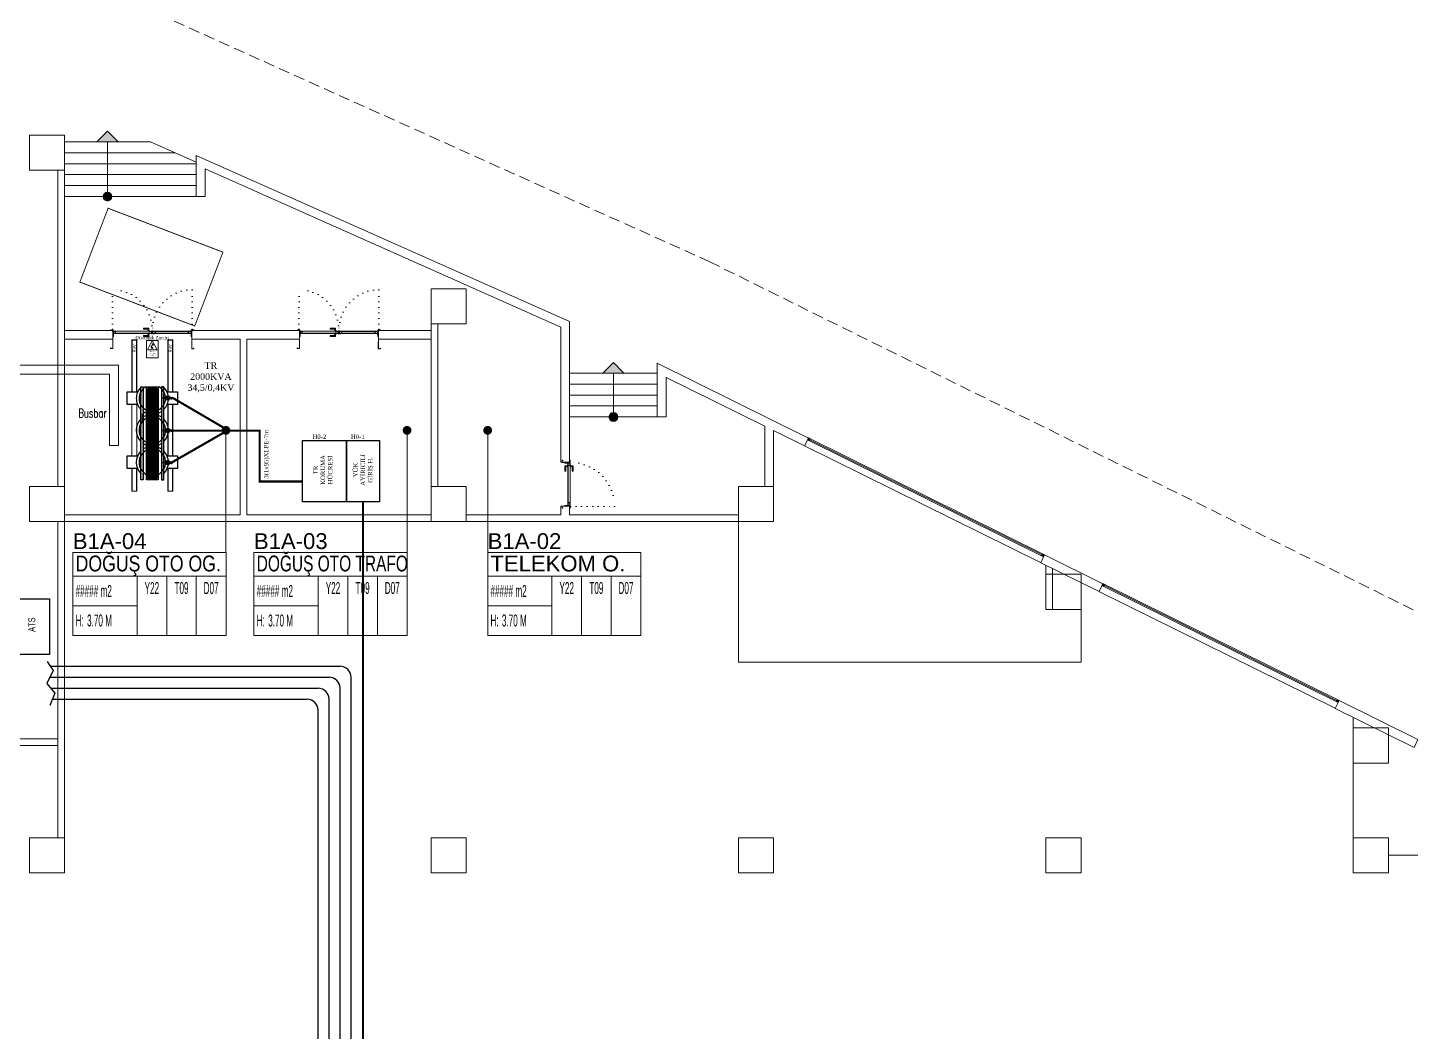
# Model space of a CAD drawing. Header units: metres. Extents: x -17822 to 152406, y -4219 to 19791.
# Drawn here: x 91521 to 94670, y 3639 to 5925 of the extents above; entities that cross this region are included whole.
import ezdxf
from ezdxf.enums import TextEntityAlignment as Align

# ---------------------------------------------------------------- set-up
doc = ezdxf.new("R2010")
doc.units = ezdxf.units.M
doc.header["$LTSCALE"] = 100
doc.header["$MEASUREMENT"] = 0
for name, pattern in [('DOT2', [0.125, 0, -0.125]), ('HIDDEN', [0.375, 0.25, -0.125]), ('HIDDEN2', [4.7625, 3.175, -1.5875])]:
    doc.linetypes.add(name, pattern=pattern)
doc.layers.get('0').update_dxf_attribs({"color": 9, "lineweight": 9})
for name, color, linetype, lineweight in [('00', 9, 'Continuous', 9), ('00-OG', 1, 'Continuous', 9), ('01', 9, 'Continuous', 9), ('05S', 9, 'Continuous', 9), ('06B', 9, 'Continuous', 9), ('06C', 9, 'Continuous', 9), ('06D', 9, 'Continuous', 9), ('10', 9, 'Continuous', 9), ('15', 9, 'Continuous', 9), ('19', 9, 'Continuous', 9), ('20', 9, 'DOT2', 9), ('21_mahal200', 9, 'Continuous', 9), ('BINA', 8, 'Continuous', 9), ('E-AG Hat', 5, 'Continuous', 30), ('E-ELEK', 7, 'Continuous', 30), ('E-KABLO', 7, 'Continuous', 30), ('E-OG Kablo', 1, 'Continuous', 40), ('E-YAZI', 7, 'Continuous', 30), ('elektrik-og', 7, 'Continuous', 30), ('güvenlik ekipman', 9, 'Continuous', 9)]:
    doc.layers.add(name, color=color, linetype=linetype, lineweight=lineweight)
doc.styles.add('_Y', font='comic.ttf', dxfattribs={"width": 0.8, "height": 2.5})
doc.styles.add('Arial', font='arial.ttf', dxfattribs={"height": 2.5})
doc.styles.add('E-YAZI', font='txttw.shx')
doc.styles.add('MuuM_TEXT-STANDART', font='ARIALN.TTF')
doc.styles.get("Standard").update_dxf_attribs({"font": 'ARIALN.TTF'})
doc.dimstyles.new('MuuM_DIM200', dxfattribs={"dimscale": 20, "dimtxt": 2, "dimasz": 1, "dimexe": 1, "dimexo": 1, "dimgap": 1, "dimtad": 1, "dimdec": 1, "dimrnd": 0.5, "dimdsep": 46, "dimtxsty": 'MuuM_TEXT-STANDART', "dimblk": 'ARCHTICK', "dimcen": 0, "dimdle": 0.15, "dimclrd": 256, "dimclre": 256, "dimclrt": 256, "dimadec": 0, "dimazin": 0, "dimtfac": 5, "dimtdec": 1, "dimtix": 1, "dimtmove": 2, "dimatfit": 3, "dimldrblk": 'DOT', "dimfxl": 3, "dimfxlon": 1, "dimtolj": 1, "dimlwd": -1, "dimlwe": -1, "dimarcsym": 0})

# ---------------------------------------------------------------- blocks, each defined once
blk = doc.blocks.new('p-kolon_80x80')
blk.add_lwpolyline([(-40, -40), (40, -40), (40, 40), (-40, 40)], close=True)
blk = doc.blocks.new('1.Bod.Ara.Sitatik Elk')
at = {"layer": '01'}
for p in [(7565, -2990), (8480, -3340), (7565, -3790), (8480, -3790), (9180, -3790), (9880, -3990), (10580, -4340), (7565, -4590), (8480, -4590), (9180, -4590), (9880, -4590), (10580, -4590)]:
    blk.add_blockref('p-kolon_80x80', p, dxfattribs=at)
blk = doc.blocks.new('_ArchTick')
at = {"color": 0, "linetype": 'ByBlock', "const_width": 0.15}
blk.add_lwpolyline([(-0.5, -0.5), (0.5, 0.5)], dxfattribs=at)
blk = doc.blocks.new('_Dot')
at = {"color": 0, "linetype": 'ByBlock', "lineweight": -2}
blk.add_line((-0.5, 0), (-1, 0), dxfattribs=at)
at = {"color": 0, "linetype": 'ByBlock', "const_width": 0.5}
blk.add_lwpolyline([(-0.25, 0, 1), (0.25, 0, 1)], format="xyb", close=True, dxfattribs=at)
blk = doc.blocks.new('0_roomno2')
blk.add_lwpolyline([(19.38, -10.5), (0, -10.5), (0, 0), (19.38, 0)], close=True)
for points in [[(0, -3), (19.38, -3)], [(8.12, -3), (8.12, -10.5)], [(11.88, -3), (11.88, -10.5)], [(15.62, -3), (15.62, -10.5)], [(0, -6.75), (8.12, -6.75)]]:
    blk.add_lwpolyline(points)
at = {"style": 'MuuM_TEXT-STANDART', "width": 0.6}
blk.add_text('H:', height=1.5, dxfattribs=at).set_placement((0.35, -8.61), align=Align.MIDDLE_LEFT)
at = {"style": 'Arial'}
blk.add_attdef('ODANO', (0, 1.17), '', height=2, dxfattribs=at)
blk.add_attdef('MEKANADI', text='', height=2, dxfattribs=at).set_placement((0.35, -3), align=Align.BOTTOM_LEFT)
at = {"style": 'MuuM_TEXT-STANDART', "width": 0.6}
for tag, p in [('M2', (0.35, -4.88)), ('TEMIZTAVANYUKSEKLIGI', (1.8, -8.61))]:
    blk.add_attdef(tag, text='', height=1.5, dxfattribs=at).set_placement(p, align=Align.MIDDLE_LEFT)
for tag, p in [('YER01', (10, -4.5)), ('TAVAN01', (13.75, -4.5)), ('DUVAR01', (17.5, -4.5)), ('YER02', (10, -6.75)), ('TAVAN02', (13.75, -6.75)), ('DUVAR02', (17.5, -6.75)), ('YER03', (10, -9)), ('TAVAN03', (13.75, -9)), ('DUVAR03', (17.5, -9))]:
    blk.add_attdef(tag, text='', height=1.5, dxfattribs=at).set_placement(p, align=Align.MIDDLE_CENTER)
blk = doc.blocks.new('prf-scr2')
at = {"linetype": 'DOT2', "ltscale": 10}
blk.add_line((0, 0.2), (0, -1.1), dxfattribs=at)
for p, q in [((-0.1, -0.2), (0.1, -0.3)), ((0.1, -0.2), (-0.1, -0.2)), ((0.1, -0.3), (-0.1, -0.3)), ((-0.1, -0.3), (0.1, -0.4)), ((0.1, -0.4), (-0.1, -0.4)), ((0.1, -0.5), (-0.1, -0.4)), ((-0.1, -0.4), (0.1, -0.4)), ((0.1, -0.6), (-0.1, -0.5)), ((-0.1, -0.5), (0.1, -0.5)), ((-0.1, -0.6), (0.1, -0.7)), ((0.1, -0.6), (-0.1, -0.6)), ((-0.1, -0.6), (0.1, -0.6)), ((-0.1, -0.7), (0.1, -0.8)), ((0.1, -0.7), (-0.1, -0.7)), ((-0.1, -0.8), (0.1, -0.8)), ((0.1, -0.8), (-0.1, -0.8)), ((0.1, -0.2), (0, -0.1)), ((0, -0.2), (0.1, -0.2))]:
    blk.add_line(p, q)
blk.add_lwpolyline([(0.2, 0), (-0.2, 0), (-0.2, 0), (-0.1, -0.1), (0.1, -0.1), (0.2, 0), (0.2, 0)], close=True)
for points in [[(0.2, 0), (-0.2, 0)], [(-0.1, -0.1), (-0.1, -0.2), (-0.1, -0.2), (-0.1, -0.2), (-0.1, -0.2), (-0.1, -0.3), (-0.1, -0.3), (-0.1, -0.3), (-0.1, -0.3), (-0.1, -0.4), (-0.1, -0.4), (-0.1, -0.4), (-0.1, -0.4), (-0.1, -0.4), (-0.1, -0.5), (-0.1, -0.5), (-0.1, -0.5), (-0.1, -0.5), (-0.1, -0.5), (-0.1, -0.5), (-0.1, -0.6), (-0.1, -0.6), (-0.1, -0.6), (-0.1, -0.6), (-0.1, -0.6), (-0.1, -0.7), (-0.1, -0.7), (-0.1, -0.7), (-0.1, -0.7), (-0.1, -0.7), (-0.1, -0.8), (-0.1, -0.8), (-0.1, -0.8), (-0.1, -0.8), (0, -0.9), (0, -0.9), (0, -0.9), (0.1, -0.8), (0.1, -0.8), (0.1, -0.7), (0.1, -0.7), (0.1, -0.7), (0.1, -0.7), (0.1, -0.7), (0.1, -0.7), (0.1, -0.6), (0.1, -0.6), (0.1, -0.6), (0.1, -0.6), (0.1, -0.6), (0.1, -0.5), (0.1, -0.5), (0.1, -0.5), (0.1, -0.5), (0.1, -0.4), (0.1, -0.4), (0.1, -0.4), (0.1, -0.4), (0.1, -0.4), (0.1, -0.3), (0.1, -0.3), (0.1, -0.3), (0.1, -0.3), (0.1, -0.3), (0.1, -0.3), (0.1, -0.2), (0.1, -0.2), (0.1, -0.2), (0.1, -0.2), (0.1, -0.2), (0.1, -0.1)]]:
    blk.add_lwpolyline(points)
blk = doc.blocks.new('gr-p-barel kilitli kapı kolu')
at = {"layer": '05S'}
h = blk.add_hatch(color=256, dxfattribs=at)
h.paths.add_polyline_path([(1.3, 0.8), (-1.3, 0.8), (-1.3, 0.7), (1.3, 0.7)])
h.paths.add_polyline_path([(2.75, 0.7), (-2.75, 0.7), (-2.75, 0), (2.75, 0)])
h.paths.add_polyline_path([(-11.7, 4.9), (-11.7, 6.7), (0.9, 6.7), (0.9, 0.8), (-0.9, 0.8), (-0.9, 4.9)])
at = {"flags": 128}
for points in [[(-0.9, 0.8), (-0.9, 4.9), (-11.7, 4.9), (-11.7, 6.7), (0.9, 6.7), (0.9, 0.8)], [(-0.8, 5), (0.8, 6.6)]]:
    blk.add_lwpolyline(points, dxfattribs=at)
blk.add_lwpolyline([(-2.75, 0), (-2.75, 0.7), (2.75, 0.7), (2.75, 0)])
blk.add_lwpolyline([(-1.3, 0.7), (1.3, 0.7), (1.3, 0.8), (-1.3, 0.8)], close=True)
blk = doc.blocks.new('K2_SAC')
at = {"layer": '06C'}
blk.add_lwpolyline([(-71.5, 60.3, 1), (-71.8, 59.6), (-69.9, 58.9), (-69.6, 59.7), (-71.6, 60.4)], format="xyb", dxfattribs=at)
blk.add_arc((-71.6, 60), 0.5, 34.0049, 287.7447, dxfattribs=at)
at = {"layer": '10'}
for points in [[(-161, 84.1, 0.414214), (-160.8, 83.7), (-159.8, 83.3, 0.414214), (-159.5, 83.5), (-157.4, 89.6, 0.414214), (-157.5, 90, 0.414214), (-157.9, 89.8), (-158.2, 88.9), (-159.2, 89.3), (-156.2, 97.8, 0.414214), (-156.4, 98.1), (-160.6, 99.6, 0.414214), (-160.9, 99.4), (-161.2, 98.5, 0.414214), (-161, 98.2), (-160, 97.8), (-159.9, 98), (-161, 98.4, -0.414214), (-161, 98.5), (-160.7, 99.3, -0.414214), (-160.6, 99.4), (-156.5, 97.9, -0.414214), (-156.4, 97.8), (-159.4, 89.1), (-158.1, 88.7), (-157.7, 89.7, -0.414214), (-157.6, 89.8, -0.414214), (-157.5, 89.6), (-159.6, 83.6, -0.414214), (-159.8, 83.5), (-160.7, 83.9, -0.414214), (-160.8, 84), (-160.5, 84.8), (-160.7, 84.9)], [(-156.5, 98.7), (-155.4, 97.7), (-156.3, 94.9), (-156.2, 94.9), (-155.2, 97.7), (-156.3, 98.8, 14.796002)], [(-174.4, 60.3, 0.414214), (-174.4, 60.2), (-170.2, 58.7, 0.414214), (-170.1, 58.8), (-159.7, 88.3), (-159.5, 88.2), (-169.9, 58.7, -0.414214), (-170.3, 58.6), (-174.4, 60, -0.414214), (-174.6, 60.4), (-174.3, 61.2, -0.414214), (-173.9, 61.4), (-172.9, 61.1), (-173, 60.9), (-174, 61.2, 0.414214), (-174.1, 61.2)], [(8.7, 25.2, -0.414214), (8.3, 25), (7.4, 25.4, -0.414214), (7.2, 25.7), (9.3, 31.8, -0.414214), (9.7, 32, -0.414214), (9.9, 31.6), (9.6, 30.7), (10.5, 30.4), (13.5, 38.9, -0.414214), (13.9, 39.1), (18, 37.7, -0.414214), (18.2, 37.3), (17.9, 36.4, -0.414214), (17.5, 36.2), (16.5, 36.6), (16.5, 36.8), (17.6, 36.4, 0.414214), (17.7, 36.5), (18, 37.3, 0.414214), (17.9, 37.5), (13.8, 38.9, 0.414214), (13.7, 38.8), (10.6, 30.2), (9.3, 30.6), (9.7, 31.7, 0.414214), (9.6, 31.8, 0.414214), (9.5, 31.7), (7.4, 25.7, 0.414214), (7.5, 25.5), (8.4, 25.2, 0.414214), (8.5, 25.3), (8.8, 26.1), (9, 26.1)], [(14.3, 39.5), (12.8, 39.3), (11.8, 36.6), (11.6, 36.7), (12.6, 39.5), (14.2, 39.7, -14.796002)], [(4, -2.7, -0.414214), (3.9, -2.7), (-0.3, -1.3, -0.414214), (-0.4, -1.2), (10.4, 29.3), (10.2, 29.4), (-0.6, -1.1, 0.414214), (-0.4, -1.5), (3.8, -2.9, 0.414214), (4.2, -2.7), (4.5, -1.9, 0.414214), (4.3, -1.5), (3.2, -1.1), (3.2, -1.3), (4.2, -1.7, -0.414214), (4.3, -1.8)]]:
    blk.add_lwpolyline(points, format="xyb", close=True, dxfattribs=at)
for points in [[(-74.4, 62.9), (-73.8, 64.8), (-73.2, 64.6), (-72.7, 66.1), (-156.1, 95.1), (-156.6, 93.5), (-156.1, 93.3), (-156.7, 91.4), (-156.4, 91.3), (-155.7, 93.5), (-156.2, 93.7), (-155.9, 94.7), (-73, 66), (-73.4, 65), (-74, 65.2), (-74.7, 63), (-74.4, 62.9)], [(-73.8, 64.8), (-74.4, 62.9), (-74.1, 62.8), (-74.5, 61.8), (-157.3, 90.5), (-157, 91.5), (-156.7, 91.4), (-156.1, 93.3), (-156.3, 93.4), (-156.9, 91.8), (-157.2, 91.9), (-157.7, 90.3), (-74.3, 61.4), (-73.8, 63), (-74, 63.1), (-73.5, 64.7)], [(-72.2, 64.2), (-72.8, 62.3), (-73.1, 62.4), (-73.4, 61.4), (9.9, 32.5), (10.2, 33.5), (9.9, 33.6), (10.6, 35.5), (10.9, 35.4), (10.3, 33.8), (10.6, 33.7), (10.1, 32.2), (-73.8, 61.3), (-73.3, 62.8), (-73, 62.7), (-72.4, 64.3)], [(-72.8, 62.3), (-72.2, 64.2), (-72.7, 64.4), (-72.2, 66), (11.7, 36.9), (11.2, 35.3), (10.6, 35.5), (9.9, 33.6), (9.7, 33.7), (10.4, 35.9), (11, 35.7), (11.3, 36.7), (-72, 65.6), (-72.3, 64.6), (-71.8, 64.4), (-72.5, 62.2), (-72.8, 62.3)]]:
    blk.add_lwpolyline(points, dxfattribs=at)
for points in [[(-156.7, 90.5), (-152.9, 89.2), (-151.6, 93), (-155.4, 94.3)], [(-156.3, 90.7), (-153.1, 89.6), (-152, 92.8), (-155.2, 93.9)], [(-75, 62.2), (-80.7, 64.1), (-79.3, 67.9), (-73.7, 66)], [(-75.2, 62.6), (-80.3, 64.3), (-79.2, 67.5), (-74.1, 65.8)], [(-71.3, 66.4), (-73.1, 67), (-73.3, 66.5), (-71.5, 65.9), (-70.9, 65.7), (-70.7, 66.2)], [(-72.8, 61.4), (-67.1, 59.5), (-65.8, 63.2), (-71.5, 65.2)], [(-72.4, 61.6), (-67.3, 59.8), (-66.2, 63.1), (-71.3, 64.8)], [(-75.2, 61), (-73.4, 60.4), (-73.2, 60.9), (-75.6, 61.7), (-75.6, 61.7), (-75.7, 61.2)], [(9.4, 32.9), (3.7, 34.9), (5, 38.7), (10.7, 36.7)], [(9.2, 33.3), (4.1, 35.1), (5.2, 38.3), (10.3, 36.5)]]:
    blk.add_lwpolyline(points, close=True, dxfattribs=at)
for centre in [(-156.9, 99.4), (15, 39.8)]:
    blk.add_circle(centre, 0.55, dxfattribs=at)
at = {"layer": '20'}
for p, q in [((-156.9, 99.4), (-127.2, 184.9)), ((15, 39.8), (44.6, 125.3))]:
    blk.add_line(p, q, dxfattribs=at)
at = {"layer": '20', "linetype": 'HIDDEN'}
for points in [[(-156.6, 98), (-157, 96.8), (-158.4, 97.2), (-158, 98.5)], [(-156.5, 98.7), (-157.1, 97), (-158.1, 97.4), (-157.6, 99.1)], [(13.9, 38.9), (13.5, 37.6), (14.9, 37.2), (15.3, 38.4)], [(14.3, 39.5), (13.7, 37.8), (14.8, 37.4), (15.3, 39.1)]]:
    blk.add_lwpolyline(points, dxfattribs=at)
at = {"layer": '20'}
for centre, start, end in [((-156.9, 99.4), 338.4691, 70.8748), ((15, 39.8), 70.8748, 163.2805)]:
    blk.add_arc(centre, 90.5, start, end, dxfattribs=at)
at = {"layer": '06B', "xscale": -1, "rotation": 160.8747897857572}
blk.add_blockref('gr-p-barel kilitli kapı kolu', (-81.9, 64), dxfattribs=at)
at = {"layer": '06B', "rotation": 340.8747897857572}
blk.add_blockref('gr-p-barel kilitli kapı kolu', (-80.2, 68.8), dxfattribs=at)
at = {"layer": '10', "rotation": 70.87478978575723}
for p in [(-156.6, 92.6), (-72.7, 63.5)]:
    blk.add_blockref('prf-scr2', p, dxfattribs=at)
at = {"layer": '10', "xscale": -1, "rotation": 250.8747897857573}
for p in [(-73.8, 63.9), (10.6, 34.6)]:
    blk.add_blockref('prf-scr2', p, dxfattribs=at)
blk = doc.blocks.new('K-SAC-01')
at = {"layer": '10'}
for points in [[(-4.6, 16.2, -0.414214), (-4.5, 16.3), (-0.1, 16.3, -0.414214), (0, 16.2), (0, 5.9), (0.2, 5.9), (0.2, 16.2, 0.414214), (-0.1, 16.5), (-4.5, 16.5, 0.414214), (-4.8, 16.2), (-4.8, 15.3, 0.414214), (-4.5, 15), (-3.4, 15), (-3.4, 15.2), (-4.5, 15.2, -0.414214), (-4.6, 15.3)], [(0.2, 10.3, -0.414214), (0.5, 10.6), (1.5, 10.6, -0.414214), (1.8, 10.3), (1.8, 3.9, -0.414214), (1.5, 3.6, -0.414214), (1.2, 3.9), (1.2, 4.8), (0.2, 4.8), (0.2, -1.2, -0.414214), (-0.1, -1.5), (-4.5, -1.5, -0.414214), (-4.8, -1.2), (-4.8, -0.3, -0.414214), (-4.5, 0), (-3.4, 0), (-3.4, -0.2), (-4.5, -0.2, 0.414214), (-4.6, -0.3), (-4.6, -1.2, 0.414214), (-4.5, -1.3), (-0.1, -1.3, 0.414214), (0, -1.2), (0, 5), (1.4, 5), (1.4, 3.9, 0.414214), (1.5, 3.8, 0.414214), (1.6, 3.9), (1.6, 10.3, 0.414214), (1.5, 10.4), (0.5, 10.4, 0.414214), (0.4, 10.3), (0.4, 9.4), (0.2, 9.4)], [(-0.4, -2), (1, -1.4), (1, 1.5), (1.2, 1.5), (1.2, -1.5), (-0.3, -2.2, -14.796002)], [(99.8, 10.3, 0.414214), (99.5, 10.6), (98.5, 10.6, 0.414214), (98.2, 10.3), (98.2, 3.9, 0.414214), (98.5, 3.6, 0.414214), (98.8, 3.9), (98.8, 4.8), (99.8, 4.8), (99.8, -1.2, 0.414214), (100.1, -1.5), (104.5, -1.5, 0.414214), (104.8, -1.2), (104.8, -0.3, 0.414214), (104.5, 0), (103.4, 0), (103.4, -0.2), (104.5, -0.2, -0.414214), (104.6, -0.3), (104.6, -1.2, -0.414214), (104.5, -1.3), (100.1, -1.3, -0.414214), (100, -1.2), (100, 5), (98.6, 5), (98.6, 3.9, -0.414214), (98.5, 3.8, -0.414214), (98.4, 3.9), (98.4, 10.3, -0.414214), (98.5, 10.4), (99.5, 10.4, -0.414214), (99.6, 10.3), (99.6, 9.4), (99.8, 9.4)], [(104.6, 16.2, 0.414214), (104.5, 16.3), (100.1, 16.3, 0.414214), (100, 16.2), (100, 5.9), (99.8, 5.9), (99.8, 16.2, -0.414214), (100.1, 16.5), (104.5, 16.5, -0.414214), (104.8, 16.2), (104.8, 15.3, -0.414214), (104.5, 15), (103.4, 15), (103.4, 15.2), (104.5, 15.2, 0.414214), (104.6, 15.3)]]:
    blk.add_lwpolyline(points, format="xyb", close=True, dxfattribs=at)
for points in [[(98.8, 0.1), (98.8, 2.1), (99.1, 2.1), (99.1, 3.2), (1.5, 3.2), (1.5, 2.1), (1.8, 2.1), (1.8, 0.1), (1.5, 0.1), (1.5, 1.9), (1.2, 1.9), (1.2, 3.5), (99.4, 3.5), (99.4, 1.9), (99.1, 1.9), (99.1, 0.1)], [(98.8, 2.1), (98.8, 0.1), (99.4, 0.1), (99.4, -1.5), (1.2, -1.5), (1.2, 0.1), (1.8, 0.1), (1.8, 2.1), (2.1, 2.1), (2.1, -0.1), (1.5, -0.1), (1.5, -1.2), (99.1, -1.2), (99.1, -0.1), (98.5, -0.1), (98.5, 2.1), (98.8, 2.1)]]:
    blk.add_lwpolyline(points, dxfattribs=at)
for points in [[(2.1, 3), (8.1, 3), (8.1, -1), (2.1, -1)], [(2.4, 2.7), (7.8, 2.7), (7.8, -0.7), (2.4, -0.7)], [(98.5, 3), (92.5, 3), (92.5, -1), (98.5, -1)], [(98.2, 2.7), (92.8, 2.7), (92.8, -0.7), (98.2, -0.7)]]:
    blk.add_lwpolyline(points, close=True, dxfattribs=at)
blk.add_circle((-0.9, -2.5), 0.55, dxfattribs=at)
at = {"layer": '20', "linetype": 'HIDDEN'}
for points in [[(-0.2, -1.3), (-0.2, 0), (-1.7, 0), (-1.7, -1.3)], [(-0.4, -2), (-0.4, -0.2), (-1.5, -0.2), (-1.5, -2)]]:
    blk.add_lwpolyline(points, dxfattribs=at)
at = {"layer": '20'}
blk.add_lwpolyline([(-0.9, -2.5), (-0.9, -102.9)], dxfattribs=at)
blk.add_arc((-0.9, -2.5), 100.4, 270, 1.5131, dxfattribs=at)
at = {"layer": '06B'}
blk.add_blockref('gr-p-barel kilitli kapı kolu', (91.4, 3.5), dxfattribs=at)
at = {"layer": '06B', "xscale": -1, "rotation": 180}
blk.add_blockref('gr-p-barel kilitli kapı kolu', (91.4, -1.5), dxfattribs=at)
at = {"layer": '10', "xscale": -1, "rotation": 90}
blk.add_blockref('prf-scr2', (1.5, 1), dxfattribs=at)
at = {"layer": '10', "rotation": 270}
blk.add_blockref('prf-scr2', (99.1, 1.2), dxfattribs=at)
blk = doc.blocks.new('prf-10x10')
blk.add_lwpolyline([(-5, -5), (5, -5), (5, 5), (-5, 5)], close=True)
at = {"color": 255}
blk.add_solid([(-5, -5), (5, -5), (-5, 5), (5, 5)], dxfattribs=at)
at = {"layer": '10'}
blk.add_point((0, 0), dxfattribs=at)
blk = doc.blocks.new('*U428')
at = {"layer": '06D'}
blk.add_lwpolyline([(-2.5, 600), (2.5, 600), (2.5, 0), (-2.5, 0)], close=True, dxfattribs=at)
at = {"layer": '15'}
blk.add_lwpolyline([(0, 595), (0, 5)], dxfattribs=at)
at = {"layer": '10', "xscale": 0.5, "yscale": 0.5, "rotation": 90}
for p in [(0, 597.5), (0, 2.5)]:
    blk.add_blockref('prf-10x10', p, dxfattribs=at)
blk = doc.blocks.new('TR27')
for points in [[(32, 78, 0.240184), (14, 90, -0.415945), (9, 99), (-11, 99, -0.415945), (-16, 90, 0.240184), (-34, 78)], [(32, 62, 0.240184), (15, 74, -0.19968), (10, 78), (-11, 78, -0.19968), (-15, 74, 0.240184), (-33, 62)], [(33, 47, 0.240184), (15, 59, -0.19968), (11, 62), (-11, 62, -0.19968), (-15, 59, 0.240184), (-33, 47)], [(-17, 47), (-6, 27), (6, 27), (17, 47)], [(-7, 113), (-11, 108), (9, 108), (5, 113)], [(-11, 108), (-11, 99), (9, 99), (9, 108)], [(10, 23), (6, 27), (-6, 27), (-10, 23)], [(-10, 23), (-10, 14), (10, 14), (10, 23)], [(-10, 14), (-10, 4), (10, 4), (10, 14)], [(6, 0), (10, 4), (-10, 4), (-6, 0)]]:
    blk.add_hatch(color=253).paths.add_polyline_path(points)
at = {"color": 7}
for p, q in [((32, 78), (-34, 78)), ((32, 62), (-33, 62)), ((33, 47), (-33, 47)), ((-6, 27), (-17, 47)), ((-11, 108), (-7, 113)), ((-11, 108), (9, 108)), ((-11, 99), (-11, 108)), ((-11, 99), (9, 99)), ((-11, 99), (9, 99)), ((-11, 78), (9, 78)), ((-11, 78), (9, 78)), ((-11, 78), (9, 78)), ((-11, 78), (9, 78)), ((-11, 78), (9, 78)), ((-11, 62), (10, 62)), ((-11, 62), (10, 62)), ((-11, 62), (10, 62)), ((-10, 47), (10, 47)), ((-10, 23), (-6, 27)), ((-10, 23), (10, 23)), ((-10, 14), (-10, 23)), ((-10, 14), (10, 14)), ((-10, 14), (-10, 4)), ((-10, 14), (10, 14)), ((-10, 4), (10, 4)), ((-10, 4), (-6, 0)), ((-7, 113), (5, 113)), ((-6, 27), (6, 27)), ((-6, 0), (6, 0)), ((-3, 144), (-3, 113)), ((4, 144), (-3, 144)), ((-3, 113), (1, 113)), ((1, 113), (1, 144)), ((1, 128), (4, 133)), ((4, 133), (4, 144)), ((9, 108), (5, 113)), ((6, 27), (17, 47)), ((10, 23), (6, 27)), ((10, 4), (6, 0)), ((9, 99), (9, 108)), ((10, 14), (10, 23)), ((10, 14), (10, 4))]:
    blk.add_line(p, q, dxfattribs=at)
for centre, radius, start, end in [((-13, 66), 23.7, 96.8717, 150.8944), ((-13, 51), 23.7, 96.8717, 150.8944), ((-12, 35), 23.7, 96.8717, 150.8944), ((-18, 97), 7.18, 286.9967, 17.3351), ((-18, 81), 7.18, 286.9967, 332.1659), ((-17, 66), 7.18, 286.9967, 332.1659), ((16, 97), 7.18, 162.6649, 253.0033), ((17, 81), 7.18, 207.8341, 253.0033), ((17, 66), 7.18, 207.8341, 253.0033), ((11, 66), 23.7, 29.1056, 83.1283), ((12, 51), 23.7, 29.1056, 83.1283), ((12, 35), 23.7, 29.1056, 83.1283)]:
    blk.add_arc(centre, radius, start, end, dxfattribs=at)
blk = doc.blocks.new('TR2000KURUTİP')
for points in [[(388247, -159307), (388247, -159359), (386127, -159359), (386127, -159307)], [(388247, -159829), (388247, -159777), (386127, -159777), (386127, -159829)]]:
    blk.add_hatch(color=256).paths.add_polyline_path(points)
for p, q in [((386127, -159359, 0), (386127, -159307, 0)), ((388247, -159307, 0), (388247, -159359, 0)), ((386127, -159698, 0), (386127, -159438, 0)), ((388243, -159420, 0), (388243, -159716, 0)), ((386127, -159829, 0), (386127, -159777, 0)), ((388247, -159777, 0), (388247, -159829, 0))]:
    blk.add_line(p, q)
at = {"color": 3}
for p, q in [((386127, -159438, 0), (388235, -159438, 0)), ((386127, -159698, 0), (386127, -159438, 0)), ((386156, -159462, 0), (388210, -159462, 0)), ((386156, -159673, 0), (386156, -159462, 0)), ((388210, -159485, 0), (386156, -159485, 0)), ((388210, -159504, 0), (386156, -159504, 0)), ((388210, -159522, 0), (386156, -159522, 0)), ((388210, -159540, 0), (386156, -159540, 0)), ((388210, -159558, 0), (386156, -159558, 0)), ((388210, -159577, 0), (386156, -159577, 0)), ((388210, -159595, 0), (386156, -159595, 0)), ((388210, -159613, 0), (386156, -159613, 0)), ((388210, -159632, 0), (386156, -159632, 0)), ((388210, -159673, 0), (388210, -159462, 0)), ((388235, -159698, 0), (388235, -159438, 0)), ((388235, -159698, 0), (386127, -159698, 0)), ((388210, -159650, 0), (386156, -159650, 0)), ((388210, -159673, 0), (386156, -159673, 0))]:
    blk.add_line(p, q, dxfattribs=at)
at = {"color": 6, "elevation": 0}
for points in [[(386385, -159231), (386385, -158993), (386673, -158993), (386673, -159234)], [(387846, -159231), (387846, -158993), (388135, -158993), (388135, -159234)], [(386673, -159902), (386673, -160143), (386385, -160143), (386385, -159905)], [(388135, -159902), (388135, -160143), (387846, -160143), (387846, -159905)]]:
    blk.add_lwpolyline(points, dxfattribs=at)
at = {"color": 3, "elevation": 0}
for points in [[(388247, -159307), (388247, -159359), (386127, -159359), (386127, -159307)], [(388247, -159829), (388247, -159777), (386127, -159777), (386127, -159829)]]:
    blk.add_lwpolyline(points, close=True, dxfattribs=at)
at = {"color": 0}
for centre, radius, start, end in [((386526, -159568, 0), 303, 25.402, 154.598), ((386526, -159568, 0), 365, 45.5192, 134.4808), ((387256, -159568, 0), 303, 25.402, 154.598), ((387256, -159568, 0), 365, 45.5192, 134.4808), ((387983, -159561, 0), 296, 28.5621, 155.3875), ((387983, -159558, 0), 355, 44.863, 135.137), ((386526, -159568, 0), 365, 20.8201, 34.8752), ((387256, -159568, 0), 365, 145.1248, 159.1799), ((387256, -159568, 0), 365, 20.8201, 34.8752), ((387987, -159568, 0), 365, 145.1248, 159.1799), ((386526, -159568, 0), 303, 205.402, 334.598), ((386526, -159568, 0), 365, 225.5192, 314.4808), ((386526, -159568, 0), 365, 325.1248, 339.1799), ((387256, -159568, 0), 365, 200.8201, 214.8752), ((387256, -159568, 0), 303, 205.402, 334.598), ((387256, -159568, 0), 365, 225.5192, 314.4808), ((387256, -159568, 0), 365, 325.1248, 339.1799), ((387987, -159568, 0), 365, 200.8201, 214.8752), ((387983, -159574, 0), 296, 204.6125, 331.4379), ((387983, -159578, 0), 355, 224.863, 315.137)]:
    blk.add_arc(centre, radius, start, end, dxfattribs=at)
at = {"color": 0, "xscale": -1.534624817082658, "yscale": 1.53462481739698, "zscale": 1.534624817518248}
for p in [(386518, -160022, 0), (387249, -160022, 0), (387991, -160022, 0)]:
    blk.add_blockref('TR27', p, dxfattribs=at)
blk = doc.blocks.new('ölümlevha')
at = {"layer": 'güvenlik ekipman'}
for p, q in [((39260, -28637), (39148, -28845)), ((39260, -28637), (39372, -28845)), ((39148, -28845), (39372, -28845)), ((39286, -28742), (39228, -28758)), ((39228, -28758), (39255, -28793)), ((39268, -28784), (39237, -28807)), ((39237, -28807), (39272, -28815)), ((39248, -28701), (39286, -28742)), ((39272, -28815), (39268, -28784))]:
    blk.add_line(p, q, dxfattribs=at)
blk.add_lwpolyline([(39125, -28637), (39394, -28637), (39394, -29033), (39125, -29033)], close=True, dxfattribs=at)
at = {"layer": 'güvenlik ekipman', "insert": (39260, -28875), "char_height": 25, "width": 1561.74, "attachment_point": 2}
blk.add_mtext('{\\fTimes New Roman|b0|i0|c162|p18;DİKKAT\\PÖLÜM \\PTEHLİKESİ}', dxfattribs=at)
blk = doc.blocks.new('1.Bod.Ara.Mimari Elk')
at = {"layer": '19'}
h = blk.add_hatch(color=256, dxfattribs=at)
h.dxf.hatch_style = 1
h.paths.add_polyline_path([(7726.94, -2965), (7678.94, -2965), (7702.94, -2940.96)])
h = blk.add_hatch(color=256, dxfattribs=at)
h.dxf.hatch_style = 1
edge = h.paths.add_edge_path()
edge.add_arc((7702.94, -3090), 10, 0, 360)
h = blk.add_hatch(color=256, dxfattribs=at)
h.dxf.hatch_style = 1
h.paths.add_polyline_path([(8879, -3491.79), (8831, -3491.79), (8855, -3467.75)])
h = blk.add_hatch(color=256, dxfattribs=at)
h.dxf.hatch_style = 1
edge = h.paths.add_edge_path()
edge.add_arc((8855, -3591.79), 10, 0, 360)
at = {"layer": '00'}
for points in [[(7925, -3090), (7905, -3090), (7905, -2996.29), (8755, -3374.17), (8755, -3695)], [(7925, -3090), (7925, -3027.07), (8735, -3387.16), (8735, -3695), (8755, -3695)], [(7605, -3395), (7715, -3395), (7715, -3415), (7605, -3415)], [(8020, -3415), (8140, -3415), (8140, -3395), (7895, -3395), (7895, -3415), (8005, -3415)], [(8440, -3395), (8320, -3395), (8320, -3415), (8440, -3415)], [(8440, -3750), (8440, -3380)], [(8455, -3750), (8455, -3380)], [(8005, -3815), (8005, -3415)], [(8020, -3815), (8020, -3415)], [(8520, -3815), (8735, -3815), (8735, -3795), (8755, -3795), (8755, -3815), (9140, -3815)], [(7605, -3815), (8005, -3815)], [(7605, -3830), (8440, -3830)], [(8020, -3815), (8440, -3815)], [(8520, -3830), (9140, -3830)], [(9828.26, -3923.65), (9961.09, -3989.34), (9969.96, -3971.41), (9837.13, -3905.72), (9828.26, -3923.65)], [(9840, -4030), (9840, -3929.45)], [(9855, -3936.87), (9855, -4030)], [(10498.91, -4255.32), (10678.41, -4344.1), (10687.27, -4326.17), (10507.78, -4237.4), (10498.91, -4255.32)], [(7375, -4325), (7590, -4325)], [(7375, -4340), (7590, -4340)]]:
    blk.add_lwpolyline(points, dxfattribs=at)
for points in [[(7605, -3030), (7605, -3750), (7590, -3750), (7590, -3030)], [(9200, -3750), (9200, -3612.94), (8975, -3501.66), (8975, -3591.79), (8955, -3591.79), (8955, -3469.46), (9299.3, -3639.74), (9290.44, -3657.66), (9220, -3622.83), (9220, -3750)], [(7605, -3830), (7605, -4550), (7590, -4550), (7590, -3830)]]:
    blk.add_lwpolyline(points, close=True, dxfattribs=at)
at = {"layer": '06D'}
for points in [[(9827.98, -3923.5), (9290.15, -3657.52)], [(9920, -3969.02), (9920, -4150), (9140, -4150), (9140, -3830)], [(10498.63, -4255.17), (9960.8, -3989.2)], [(10540, -4275.65), (10540, -4550)], [(10620, -4590), (11094.94, -4590)]]:
    blk.add_lwpolyline(points, dxfattribs=at)
at = {"layer": '19', "linetype": 'Continuous'}
for points in [[(7605, -3075), (7605, -2950)], [(7605, -2965), (7800.88, -2965), (7905, -3011.72)], [(7605, -2990), (7856.59, -2990)], [(7702.94, -3090), (7702.94, -2965)], [(7605, -3015), (7905, -3015)], [(7605, -3040), (7905, -3040)], [(7605, -3065), (7905, -3065)], [(7605, -3090), (7905, -3090)], [(8755, -3491.79), (8955, -3491.79)], [(8855, -3591.79), (8855, -3491.79)], [(8755, -3516.79), (8955, -3516.79)], [(8755, -3541.79), (8955, -3541.79)], [(8755, -3566.79), (8955, -3566.79)], [(8755, -3591.79), (8955, -3591.79)]]:
    blk.add_lwpolyline(points, dxfattribs=at)
at = {"layer": '19'}
for points in [[(7726.94, -2965), (7678.94, -2965), (7702.94, -2940.96)], [(8879, -3491.79), (8831, -3491.79), (8855, -3467.75)]]:
    blk.add_lwpolyline(points, close=True, dxfattribs=at)
for centre in [(7702.94, -3090), (8855, -3591.79)]:
    blk.add_circle(centre, 10, dxfattribs=at)
at = {"layer": '20', "linetype": 'HIDDEN'}
blk.add_lwpolyline([(11767.85, -4685.8), (11421.22, -4460.1), (10945.13, -4163.64), (9074.53, -3238.51), (6612.89, -2132.43), (4752.35, -1474.85), (3821.13, -1227.81)], dxfattribs=at)
at = {"layer": '20', "const_width": 2}
blk.add_lwpolyline([(7704.31, -3116.47), (7640, -3284.59), (7901.52, -3384.62), (7965.83, -3216.5)], close=True, dxfattribs=at)
for name, p, rotation in [('*U428', (9835.74, -3907.81), 63.6859951057757), ('K-SAC-01', (8755, -3795), 90), ('*U428', (10506.39, -4239.49), 63.6859951057757)]:
    blk.add_blockref(name, p, dxfattribs=dict(rotation=rotation))
at = {"layer": '01'}
for p in [(9880, -3990), (10580, -4340)]:
    blk.add_blockref('p-kolon_80x80', p, dxfattribs=at)
at = {"layer": '10', "rotation": 19.12521021339945}
for p in [(7894.82, -3435.22), (8319.82, -3435.22)]:
    blk.add_blockref('K2_SAC', p, dxfattribs=at)
at = {"layer": '21_mahal200'}
ref = blk.add_blockref('0_roomno2', (7623.98, -3900.25), dxfattribs=dict(at, xscale=18, yscale=18, zscale=18))
ref.add_attrib('ODANO', 'B1A-04', (7623.98, -3892.47), dxfattribs={"layer": '0', "height": 36, "style": 'Arial'})
ref.add_attrib('MEKANADI', 'DOĞUŞ OTO OG.', dxfattribs={"layer": '0', "height": 36, "style": 'Arial', "width": 0.8}).set_placement((7630.28, -3954.25), align=Align.BOTTOM_LEFT)
ref.add_attrib('M2', '##### m2', dxfattribs={"layer": '0', "height": 27, "style": 'MuuM_TEXT-STANDART', "width": 0.6}).set_placement((7630.28, -3988), align=Align.MIDDLE_LEFT)
ref.add_attrib('TEMIZTAVANYUKSEKLIGI', '3.70 M', dxfattribs={"layer": '0', "height": 27, "style": 'MuuM_TEXT-STANDART', "width": 0.6}).set_placement((7656.38, -4055.19), align=Align.MIDDLE_LEFT)
ref.add_attrib('YER01', 'Y22', dxfattribs={"layer": '0', "height": 27, "style": 'MuuM_TEXT-STANDART', "width": 0.6}).set_placement((7803.98, -3981.25), align=Align.MIDDLE_CENTER)
ref.add_attrib('TAVAN01', 'T09', dxfattribs={"layer": '0', "height": 27, "style": 'MuuM_TEXT-STANDART', "width": 0.6}).set_placement((7871.48, -3981.25), align=Align.MIDDLE_CENTER)
ref.add_attrib('DUVAR01', 'D07', dxfattribs={"layer": '0', "height": 27, "style": 'MuuM_TEXT-STANDART', "width": 0.6}).set_placement((7938.98, -3981.25), align=Align.MIDDLE_CENTER)
ref = blk.add_blockref('0_roomno2', (8036.47, -3900.25), dxfattribs=dict(at, xscale=18, yscale=18, zscale=18))
ref.add_attrib('ODANO', 'B1A-03', (8036.47, -3892.47), dxfattribs={"layer": '0', "height": 36, "style": 'Arial'})
ref.add_attrib('MEKANADI', 'DOĞUŞ OTO TRAFO', dxfattribs={"layer": '0', "height": 36, "style": 'Arial', "width": 0.7}).set_placement((8042.77, -3954.25), align=Align.BOTTOM_LEFT)
ref.add_attrib('M2', '##### m2', dxfattribs={"layer": '0', "height": 27, "style": 'MuuM_TEXT-STANDART', "width": 0.6}).set_placement((8042.77, -3988), align=Align.MIDDLE_LEFT)
ref.add_attrib('TEMIZTAVANYUKSEKLIGI', '3.70 M', dxfattribs={"layer": '0', "height": 27, "style": 'MuuM_TEXT-STANDART', "width": 0.6}).set_placement((8068.87, -4055.19), align=Align.MIDDLE_LEFT)
ref.add_attrib('YER01', 'Y22', dxfattribs={"layer": '0', "height": 27, "style": 'MuuM_TEXT-STANDART', "width": 0.6}).set_placement((8216.47, -3981.25), align=Align.MIDDLE_CENTER)
ref.add_attrib('TAVAN01', 'T09', dxfattribs={"layer": '0', "height": 27, "style": 'MuuM_TEXT-STANDART', "width": 0.6}).set_placement((8283.97, -3981.25), align=Align.MIDDLE_CENTER)
ref.add_attrib('DUVAR01', 'D07', dxfattribs={"layer": '0', "height": 27, "style": 'MuuM_TEXT-STANDART', "width": 0.6}).set_placement((8351.47, -3981.25), align=Align.MIDDLE_CENTER)
ref = blk.add_blockref('0_roomno2', (8568.7, -3900.25), dxfattribs=dict(at, xscale=18, yscale=18, zscale=18))
ref.add_attrib('ODANO', 'B1A-02', (8568.7, -3892.47), dxfattribs={"layer": '0', "height": 36, "style": 'Arial'})
ref.add_attrib('MEKANADI', 'TELEKOM O.', dxfattribs={"layer": '0', "height": 36, "style": 'Arial'}).set_placement((8575, -3954.25), align=Align.BOTTOM_LEFT)
ref.add_attrib('M2', '##### m2', dxfattribs={"layer": '0', "height": 27, "style": 'MuuM_TEXT-STANDART', "width": 0.6}).set_placement((8575, -3988), align=Align.MIDDLE_LEFT)
ref.add_attrib('TEMIZTAVANYUKSEKLIGI', '3.70 M', dxfattribs={"layer": '0', "height": 27, "style": 'MuuM_TEXT-STANDART', "width": 0.6}).set_placement((8601.1, -4055.19), align=Align.MIDDLE_LEFT)
ref.add_attrib('YER01', 'Y22', dxfattribs={"layer": '0', "height": 27, "style": 'MuuM_TEXT-STANDART', "width": 0.6}).set_placement((8748.7, -3981.25), align=Align.MIDDLE_CENTER)
ref.add_attrib('TAVAN01', 'T09', dxfattribs={"layer": '0', "height": 27, "style": 'MuuM_TEXT-STANDART', "width": 0.6}).set_placement((8816.2, -3981.25), align=Align.MIDDLE_CENTER)
ref.add_attrib('DUVAR01', 'D07', dxfattribs={"layer": '0', "height": 27, "style": 'MuuM_TEXT-STANDART', "width": 0.6}).set_placement((8883.7, -3981.25), align=Align.MIDDLE_CENTER)
for points in [[(7972.73, -3622.23), (7972.73, -3900.25)], [(8385.22, -3622.23), (8385.22, -3900.25)], [(8568.7, -3622.23), (8568.7, -3900.25)]]:
    blk.add_leader(points, dimstyle='MuuM_DIM200', override={"dimasz": 1, "dimfxl": 10}, dxfattribs=at)

msp = doc.modelspace()

# ---------------------------------------------------------------- linework, layer by layer
at = {"color": 5}
for p, q in [((91462.61, 5136.03), (91707.83, 5136.03)), ((91482.61, 5156.03), (91727.83, 5156.03)), ((91707.83, 5136.03), (91707.83, 4973.04)), ((91727.83, 5156.03), (91727.83, 4973.04)), ((91707.83, 4973.04), (91727.83, 4973.04))]:
    msp.add_line(p, q, dxfattribs=at)
msp.add_lwpolyline([(91781.92, 5044.98), (91781.92, 5024.98)], dxfattribs=at)
at = {"layer": '00-OG', "color": 7}
for p, q in [((91758.35, 5095.81), (91758.35, 5214.6)), ((91758.82, 5214.13), (91758.82, 5095.81)), ((91769.18, 5095.81), (91769.18, 5214.13)), ((91769.65, 5214.6), (91769.65, 5095.81)), ((91840.35, 5095.81), (91840.35, 5214.54)), ((91840.82, 5214.07), (91840.82, 5095.81)), ((91851.18, 5095.81), (91851.18, 5214.07)), ((91851.65, 5214.54), (91851.65, 5095.81)), ((91758.35, 4949.63), (91758.35, 5066.9)), ((91769.65, 5066.9), (91769.65, 4949.63)), ((91840.35, 4949.63), (91840.35, 5066.9)), ((91840.82, 5066.9), (91840.82, 4949.63)), ((91851.18, 4949.63), (91851.18, 5066.9)), ((91851.65, 5066.9), (91851.65, 4949.63)), ((91758.35, 4869.1), (91758.35, 4920.75)), ((91758.82, 4920.75), (91758.82, 4870.04)), ((91769.18, 4870.04), (91769.18, 4920.75)), ((91769.65, 4920.75), (91769.65, 4869.1)), ((91840.35, 4869.1), (91840.35, 4920.75)), ((91840.82, 4920.75), (91840.82, 4870.04)), ((91851.18, 4870.04), (91851.18, 4920.75)), ((91851.65, 4920.75), (91851.65, 4869.1)), ((91769.65, 4869.1), (91758.35, 4869.1)), ((91759.29, 4869.57), (91768.71, 4869.57)), ((91760.71, 4869.57), (91767.29, 4869.57)), ((91851.65, 4869.1), (91840.35, 4869.1)), ((91841.29, 4869.57), (91850.71, 4869.57)), ((91842.71, 4869.57), (91849.29, 4869.57))]:
    msp.add_line(p, q, dxfattribs=at)
for centre, start, end in [((91759.29, 4870.04), 180, 270), ((91768.71, 4870.04), 270, 0), ((91841.29, 4870.04), 180, 270), ((91850.71, 4870.04), 270, 0)]:
    msp.add_arc(centre, 0.471, start, end, dxfattribs=at)
at = {"layer": 'E-AG Hat', "color": 4}
for points in [[(92147.27, 4985), (92247.27, 4985), (92247.27, 4845), (92147.27, 4845)], [(92247.27, 4985), (92322.27, 4985), (92322.27, 4845), (92247.27, 4845)]]:
    msp.add_lwpolyline(points, close=True, dxfattribs=at)
at = {"layer": 'E-KABLO', "color": 1}
msp.add_line((91570.94, 4623.96), (91570.94, 4496.98), dxfattribs=at)
at = {"layer": 'E-KABLO', "color": 5}
for p, q in [((91572, 4445.55), (92207.54, 4445.55)), ((91572.82, 4470.55), (92232.54, 4470.55)), ((92257.54, 1796.21), (92257.54, 4445.55)), ((92232.54, 1771.21), (92232.54, 4420.55))]:
    msp.add_line(p, q, dxfattribs=at)
at = {"layer": 'E-KABLO', "color": 6}
for p, q in [((91573.69, 4420.55), (92182.54, 4420.55)), ((92207.54, 1746.21), (92207.54, 4395.55))]:
    msp.add_line(p, q, dxfattribs=at)
at = {"layer": 'E-KABLO', "color": 4}
for p, q in [((91577.13, 4395.55), (92157.54, 4395.55)), ((92182.54, 1866.01), (92182.54, 4370.55))]:
    msp.add_line(p, q, dxfattribs=at)
at = {"layer": 'E-KABLO', "color": 1}
msp.add_lwpolyline([(91490.94, 4623.96), (91570.94, 4623.96), (91570.94, 4496.98), (91490.94, 4496.98)], close=True, dxfattribs=at)
at = {"layer": 'E-KABLO'}
msp.add_lwpolyline([(91565.34, 4481.29), (91579.56, 4460.89), (91564.94, 4431.22), (91582.75, 4409.5), (91571.24, 4380.95)], dxfattribs=at)
at = {"layer": 'E-KABLO', "color": 5}
for centre in [(92207.54, 4420.55), (92232.54, 4445.55)]:
    msp.add_arc(centre, 25, 0, 90, dxfattribs=at)
at = {"layer": 'E-KABLO', "color": 6}
msp.add_arc((92182.54, 4395.55), 25, 0, 90, dxfattribs=at)
at = {"layer": 'E-KABLO', "color": 4}
msp.add_arc((92157.54, 4370.55), 25, 0, 90, dxfattribs=at)
at = {"layer": 'E-OG Kablo', "linetype": 'HIDDEN2', "ltscale": 50, "const_width": 5}
for points in [[(91850.42, 5082.24), (91978.9, 5007.12)], [(91848.35, 4934.04), (91975.67, 5007.12)], [(91975.67, 5007.12), (91849.8, 5007.12)], [(91978.9, 5007.12), (92049.47, 5007.12), (92049.47, 4891.16), (92147.27, 4891.16)], [(92284.8, 4845), (92284.8, 134.05), (95831.55, 134.05)]]:
    msp.add_lwpolyline(points, dxfattribs=at)
at = {"layer": 'elektrik-og'}
for p, q in [((91758.82, 5214.13), (91769.18, 5214.13)), ((91840.82, 5214.07), (91851.18, 5214.07))]:
    msp.add_line(p, q, dxfattribs=at)

# ---------------------------------------------------------------- block references
for name in ['1.Bod.Ara.Mimari Elk', '1.Bod.Ara.Sitatik Elk']:
    msp.add_blockref(name, (84000, 8630))
at = {"layer": 'elektrik-og', "xscale": 0.1, "yscale": 0.1, "zscale": 0.1, "rotation": 89.99999999999999}
msp.add_blockref('TR2000KURUTİP', (75848.21, -33717.72, 0), dxfattribs=at)
at = {"layer": 'güvenlik ekipman', "xscale": 0.1, "yscale": 0.1, "zscale": 0.1}
msp.add_blockref('ölümlevha', (87878.92, 8075.82), dxfattribs=at)

# ---------------------------------------------------------------- texts
at = {"layer": 'BINA', "char_height": 7.5, "width": 293.2457, "attachment_point": 2, "rotation": 90}
for insert in [(91759.9, 5194.05), (91841.85, 5194.05)]:
    msp.add_mtext('{\\fTimes New Roman|b0|i0|c162|p18;Ray}', dxfattribs=dict(at, insert=insert))
at = {"layer": 'E-ELEK', "color": 2, "style": '_Y', "width": 0.8}
msp.add_text('ATS', height=15.896, rotation=90, dxfattribs=at).set_placement((91538.33, 4548.79))
at = {"layer": 'E-OG Kablo', "insert": (92059.31, 4953.47), "char_height": 10, "width": 293.2457, "attachment_point": 2, "rotation": 90}
msp.add_mtext('{\\fTimes New Roman|b0|i0|c162|p18;3(1x95)XLPE-7m}', dxfattribs=at)
at = {"layer": 'E-YAZI', "color": 3, "style": 'E-YAZI', "width": 0.7}
msp.add_text('Busbar', height=20, rotation=360, dxfattribs=at).set_placement((91636.59, 5037.05))
at = {"layer": 'elektrik-og', "width": 293.2457, "attachment_point": 2}
for s, insert, char_height in [('{\\fTimes New Roman|b0|i0|c162|p18;TR\\P2000KVA\\P34,5/0,4KV}', (91938.44, 5162.77), 15), ('{\\fTimes New Roman|b0|i0|c162|p18;H0-2}', (92185.36, 4998.31), 10), ('{\\fTimes New Roman|b0|i0|c162|p18;H0-1}', (92273.05, 4998.31), 10)]:
    msp.add_mtext(s, dxfattribs=dict(at, insert=insert, char_height=char_height))
at = {"layer": 'elektrik-og', "char_height": 10, "width": 82.2241, "attachment_point": 2, "rotation": 90}
for s, insert in [('{\\fTimes New Roman|b0|i0|c162|p18;TR KORUMA HÜCRESİ}', (92171.76, 4917.57)), ('{\\fTimes New Roman|b0|i0|c162|p18;YÜK AYIRICILI GİRİŞ H.}', (92262.85, 4917.57))]:
    msp.add_mtext(s, dxfattribs=dict(at, insert=insert))
at = {"layer": 'güvenlik ekipman', "insert": (91805.04, 5222.66), "char_height": 7.5, "width": 82.2241, "attachment_point": 2}
msp.add_mtext('{\\fTimes New Roman|b0|i0|c162|p18;Güvenlik Zinciri}', dxfattribs=at)

doc.saveas('drawing.dxf')
